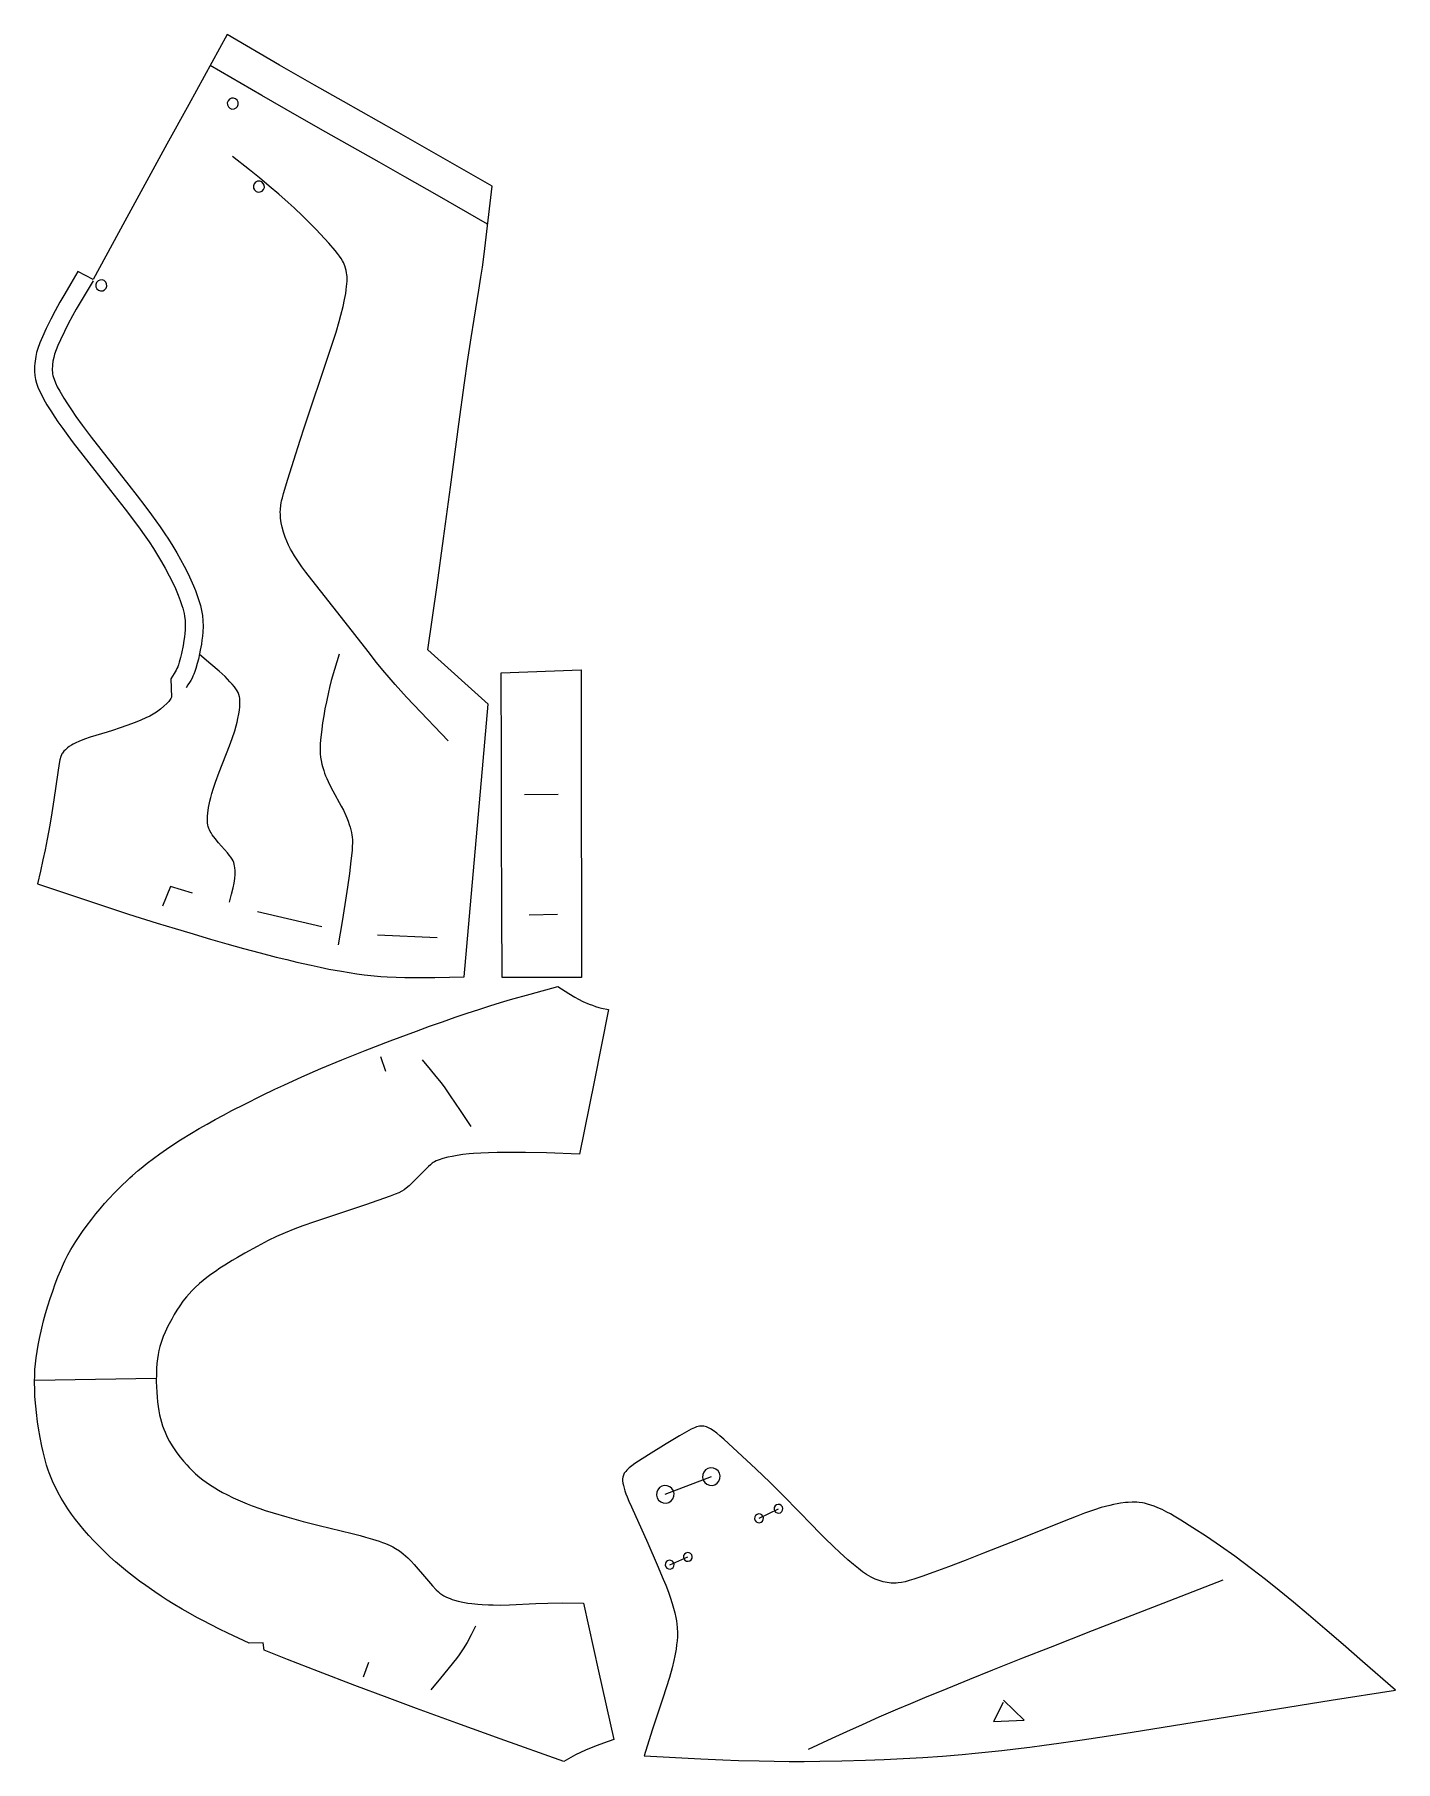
# Model space of a CAD drawing. Extents: x 1 to 310, y 1 to 851.
# Drawn here: x 1 to 309.8, y 1 to 392.9 of the extents above; entities that cross this region are included whole.
import ezdxf

# ---------------------------------------------------------------- set-up
doc = ezdxf.new("R2010")
doc.units = 0

msp = doc.modelspace()

# ---------------------------------------------------------------- linework, layer by layer
for points in [[(98.458748, 179.094604), (99.67601, 192.834763), (101.197655, 210.009995), (102.415077, 223.750076), (103.936714, 240.925308), (90.231094, 253.279755), (92.313042, 267.993042), (93.781563, 278.56662), (95.366638, 290.246307), (97.283279, 304.500702), (98.568436, 313.86615), (99.262108, 318.73819), (100.067574, 324.098206), (100.749916, 328.372192), (101.837502, 334.949219), (102.288513, 337.888824), (102.601326, 340.112091), (102.992188, 343.101013), (104.845932, 358.513824), (96.336327, 363.396149), (88.963043, 367.607574), (83.11898, 370.923187), (71.069214, 377.72226), (64.529221, 381.444763), (56.597187, 386.021484), (44.719685, 392.94162), (35.971561, 377.041779), (31.028046, 368.031311), (21.501797, 350.579041), (14.268594, 337.356323), (10.839844, 339.138031), (9.201875, 336.410217), (7.839766, 334.095917), (6.741641, 332.167267), (5.6925, 330.246399), (4.714297, 328.373901), (3.666016, 326.258423), (2.790703, 324.359528), (2.203203, 322.951019), (1.742969, 321.679138), (1.465156, 320.746094), (1.264375, 319.875061), (1.105156, 318.847961), (1.048984, 318.250763), (1.015547, 317.6586), (1, 316.456177), (1.055469, 315.594513), (1.120859, 315.128052), (1.219609, 314.629517), (1.443906, 313.808746), (1.778359, 312.882172), (2.072578, 312.195618), (2.624922, 311.06131), (3.062656, 310.241882), (3.815391, 308.930084), (4.674062, 307.533112), (5.627734, 306.067108), (6.311094, 305.059296), (7.399687, 303.512726), (8.559218, 301.926239), (9.785781, 300.295776), (11.967734, 297.469757), (18.244062, 289.483521), (21.530077, 285.255859), (23.93125, 282.085541), (24.955313, 280.690613), (25.881172, 279.39563), (26.991249, 277.784607), (27.994921, 276.257019), (28.928123, 274.763428), (29.802265, 273.293671), (30.615545, 271.858032), (31.543905, 270.126953), (32.371094, 268.483673), (32.960625, 267.228729), (33.609921, 265.713043), (34.061874, 264.526489), (34.455235, 263.348206), (34.627892, 262.755554), (34.781639, 262.155457), (34.914063, 261.543823), (35.022732, 260.916962), (35.136169, 259.939056), (35.182968, 258.904205), (35.155312, 257.799377), (35.09531, 257.025787), (35.00742, 256.235138), (34.896641, 255.439606), (34.698513, 254.263748), (34.325001, 252.451324), (34.102577, 251.519058), (33.834923, 250.516006), (33.653282, 249.922409), (33.482891, 249.436951), (33.319061, 249.03476), (33.157032, 248.690857), (32.936249, 248.281082), (32.706406, 247.898895), (31.911562, 246.738586), (32.053204, 242.545776), (31.911797, 242.253281), (31.76828, 242.001953), (31.448124, 241.565384), (31.036406, 241.119293), (30.358749, 240.489288), (29.548985, 239.818512), (28.682186, 239.175308), (27.903358, 238.674911), (27.168282, 238.271088), (26.270155, 237.840546), (25.151014, 237.361557), (23.803202, 236.830078), (21.937187, 236.138351), (20.424452, 235.604767), (18.676329, 235.018356), (17.466719, 234.635468), (14.878359, 233.849442), (13.615937, 233.444061), (12.316015, 232.98671), (11.060781, 232.48999), (10.366484, 232.179291), (9.739843, 231.863113), (9.36789, 231.651016), (8.877188, 231.334061), (8.460078, 231.022888), (8.004453, 230.625626), (7.646172, 230.259064), (7.305781, 229.851486), (7.19375, 229.679764), (7.090781, 229.479294), (6.945547, 229.089294), (6.752265, 228.316864), (6.593047, 227.47702), (6.273359, 225.464142), (5.372734, 219.272812), (4.915937, 216.286942), (4.448828, 213.467728), (3.878203, 210.316162), (3.396719, 207.881165), (2.911719, 205.610855), (2.326641, 203.046631), (1.641875, 200.171402), (13.441015, 196.239365), (22.341406, 193.325394), (28.84078, 191.268036), (32.908592, 190.021484), (36.211639, 189.031326), (40.950157, 187.643127), (44.66539, 186.581955), (48.436794, 185.531876), (52.190857, 184.51828), (55.853748, 183.566635), (58.209141, 182.978973), (60.481171, 182.433594), (63.734608, 181.694366), (65.801796, 181.25383), (67.78875, 180.854767), (70.620857, 180.333282), (72.411407, 180.03656), (74.125237, 179.780304), (75.763359, 179.564209), (77.329842, 179.386322), (79.560776, 179.183273), (80.978981, 179.085159), (83.021172, 178.984924), (84.982262, 178.930145), (86.88633, 178.908661), (89.37484, 178.912033), (91.826401, 178.940704), (98.458748, 179.094604)], [(103.808197, 349.885864), (92.36187, 356.453339), (85.005234, 360.65506), (79.179375, 363.960541), (67.12484, 370.762268), (60.551403, 374.503815), (52.584454, 379.100708), (40.86203, 385.930237)], [(46.146404, 378.508362), (45.659451, 378.480682), (45.220154, 378.268829), (44.89539, 377.904907), (44.734608, 377.444458), (44.762264, 376.957581), (44.97414, 376.518188), (45.338047, 376.193512), (45.798515, 376.032715), (46.285389, 376.060394), (46.724766, 376.272247), (47.049454, 376.636169), (47.210312, 377.096619), (47.182655, 377.583496), (46.970779, 378.022888), (46.606873, 378.347565), (46.146404, 378.508362)], [(94.86187, 232.659988), (87.076797, 240.807175), (85.407578, 242.577423), (84.119919, 243.971405), (82.798981, 245.438278), (81.442497, 246.99234), (80.048355, 248.648041), (78.615936, 250.412888), (76.659607, 252.898743), (70.677032, 260.649292), (63.942108, 269.143982), (62.554451, 270.947113), (61.661247, 272.153595), (60.881016, 273.257965), (60.41695, 273.947968), (59.993359, 274.608368), (59.424919, 275.55719), (59.085075, 276.171234), (58.624607, 277.079132), (58.218906, 277.975006), (57.866482, 278.855164), (57.477341, 279.998444), (57.177811, 281.099121), (56.964375, 282.148895), (56.831093, 283.141388), (56.768669, 284.072021), (56.76125, 284.512817), (56.776405, 285.141724), (56.863514, 286.103027), (56.959297, 286.672333), (57.050076, 287.089142), (57.237812, 287.822174), (57.501484, 288.747192), (58.497108, 292.040863), (59.830467, 296.357727), (61.255936, 300.852112), (62.23695, 303.870941), (63.305309, 307.089996), (66.749527, 317.250153), (68.177261, 321.534058), (69.39695, 325.362793), (70.124214, 327.824677), (70.521561, 329.273132), (71.000237, 331.183807), (71.355232, 332.813202), (71.605392, 334.198364), (71.723198, 335.004303), (71.808517, 335.729126), (71.866249, 336.38327), (71.898903, 336.974304), (71.908203, 337.50946), (71.896172, 337.995605), (71.864449, 338.439911), (71.814995, 338.849609), (71.711403, 339.414276), (71.578125, 339.940765), (71.41375, 340.455933), (71.271637, 340.812256), (71.089844, 341.193359), (70.85656, 341.61203), (70.56031, 342.080475), (70.189217, 342.611389), (69.731636, 343.217346), (69.175934, 343.910706), (67.734612, 345.596008), (65.881714, 347.631256), (64.822105, 348.749207), (63.685078, 349.917572), (61.852654, 351.737427), (59.893826, 353.600525), (58.531796, 354.846466), (56.420391, 356.705994), (54.240391, 358.555847), (52.006405, 360.398193), (49.733204, 362.235077), (45.897266, 365.289612)], [(52.079842, 359.653351), (51.592888, 359.625702), (51.153591, 359.413818), (50.828827, 359.049927), (50.667969, 358.589447), (50.695625, 358.10257), (50.907578, 357.663208), (51.271404, 357.338501), (51.731873, 357.177582), (52.218826, 357.205231), (52.658047, 357.417114), (52.982891, 357.781006), (53.143669, 358.241486), (53.116013, 358.728516), (52.90406, 359.167725), (52.540234, 359.492584), (52.079842, 359.653351)], [(14.267735, 337.076782), (11.544141, 332.505157), (10.459374, 330.612488), (9.628515, 329.109222), (8.654375, 327.275146), (7.775234, 325.542023), (6.880859, 323.672424), (6.28875, 322.331543), (5.911172, 321.391541), (5.550468, 320.362976), (5.344453, 319.642792), (5.176719, 318.847412), (5.071562, 317.998352), (5.015937, 316.802094), (5.042187, 316.222351), (5.086406, 315.897034), (5.159297, 315.538666), (5.267109, 315.140228), (5.415859, 314.694672), (5.728984, 313.922424), (6.164063, 313.010681), (6.718984, 311.967896), (7.63414, 310.398285), (8.443438, 309.105682), (9.351093, 307.730469), (10.35039, 306.286957), (11.814921, 304.269226), (13.84, 301.594208), (16.057734, 298.742737), (22.391171, 290.676086), (24.277578, 288.246155), (26.008905, 285.983582), (27.531328, 283.948029), (28.546719, 282.553497), (29.471561, 281.247101), (30.591484, 279.604218), (31.367109, 278.417175), (32.343357, 276.85672), (33.261719, 275.314606), (34.12125, 273.799591), (34.920937, 272.320709), (35.83461, 270.535461), (36.496407, 269.154846), (37.097889, 267.797821), (37.509998, 266.78421), (37.766407, 266.106171), (38.235703, 264.733826), (38.447186, 264.034668), (38.639687, 263.323212), (38.886482, 262.227173), (39.073357, 261.087952), (39.190311, 259.896393), (39.227032, 258.643127), (39.17461, 257.32132), (39.093437, 256.411865), (38.981796, 255.494293), (38.845467, 254.580612), (38.606873, 253.244522), (38.433514, 252.394913), (38.165936, 251.212723), (37.906563, 250.177811), (37.588673, 249.04953), (37.366875, 248.363586), (37.154686, 247.787811), (36.947811, 247.297806), (36.741638, 246.868973), (36.461796, 246.353348), (36.174686, 245.88031), (35.808826, 245.331329), (35.364063, 244.705383)], [(16.323906, 337.250153), (15.836953, 337.222504), (15.397734, 337.010529), (15.07289, 336.646637), (14.912109, 336.186249), (14.939765, 335.69928), (15.151718, 335.259979), (15.515547, 334.935303), (15.976015, 334.774445), (16.462891, 334.802094), (16.902187, 335.013977), (17.226954, 335.377808), (17.387812, 335.838348), (17.360077, 336.325226), (17.148203, 336.764526), (16.784374, 337.089355), (16.323906, 337.250153)], [(45.228123, 196.05484), (45.697342, 197.840851), (46.04414, 199.279755), (46.266872, 200.369919), (46.421638, 201.383987), (46.498516, 202.307648), (46.504452, 203.138275), (46.447811, 203.874527), (46.398827, 204.206863), (46.302498, 204.660156), (46.180702, 205.061401), (46.03125, 205.423904), (45.8507, 205.763504), (45.555622, 206.208359), (45.190857, 206.678741), (44.750546, 207.208191), (42.748047, 209.527267), (41.982967, 210.443283), (41.321014, 211.322342), (41.040546, 211.752106), (40.875389, 212.03624), (40.66375, 212.460541), (40.547031, 212.747025), (40.407654, 213.194138), (40.338047, 213.510773), (40.267654, 214.025467), (40.242889, 214.402176), (40.23539, 214.811401), (40.256016, 215.496323), (40.318829, 216.280228), (40.390156, 216.864441), (40.489296, 217.502579), (40.620079, 218.198425), (40.786327, 218.956329), (40.991718, 219.779755), (41.240234, 220.673035), (41.535313, 221.640076), (42.065937, 223.224289), (42.889687, 225.496796), (45.198826, 231.505463), (45.826954, 233.189056), (46.416016, 234.899597), (46.765938, 236.063431), (46.976795, 236.876709), (47.157032, 237.680939), (47.358749, 238.763901), (47.476093, 239.564758), (47.559528, 240.336868), (47.604763, 241.062958), (47.607342, 241.726013), (47.563046, 242.310699), (47.506248, 242.65921), (47.379139, 243.1353), (47.200703, 243.573593), (46.969685, 243.994522), (46.684841, 244.418823), (46.344921, 244.866943), (45.804451, 245.520157), (45.332733, 246.050537), (44.803516, 246.613281), (44.216015, 247.206787), (43.569763, 247.828903), (42.864452, 248.477646), (41.029999, 250.073898), (38.450157, 252.222885)], [(70.102814, 252.327728), (69.048668, 248.840622), (68.332184, 246.300613), (67.928436, 244.741486), (67.673439, 243.683121), (67.203751, 241.518661), (66.889923, 239.884369), (66.611481, 238.28093), (66.370621, 236.744675), (66.169373, 235.312027), (66.009842, 234.019363), (65.893593, 232.891251), (65.820702, 231.904999), (65.790627, 231.026093), (65.793907, 230.482727), (65.833748, 229.706085), (65.914764, 228.944763), (66.036797, 228.165771), (66.203667, 227.354523), (66.342812, 226.79422), (66.598434, 225.922501), (66.802734, 225.319366), (67.036324, 224.697571), (67.30117, 224.056564), (67.599136, 223.395157), (67.930466, 222.713821), (68.667267, 221.310699), (70.582108, 217.834213), (71.070389, 216.878662), (71.609451, 215.707031), (71.835701, 215.163361), (72.12812, 214.397964), (72.372032, 213.689606), (72.575859, 213.034836), (72.892815, 211.855148), (73.004997, 211.263596), (73.059296, 210.836166), (73.106171, 210.10968), (73.112343, 209.547501), (73.079842, 208.551559), (73.028511, 207.765457), (72.79953, 205.380386), (72.451561, 202.536331), (72.015152, 199.411942), (71.416252, 195.529526), (70.766251, 191.611084), (69.857811, 186.358749)], [(107.12117, 178.908279), (107.060074, 194.284286), (106.983673, 213.504288), (106.922501, 228.88031), (106.846016, 248.100388), (125.028671, 248.752411), (125.041168, 233.231476), (125.05687, 213.830383), (125.06945, 198.309448), (125.085075, 178.908279), (107.12117, 178.908279)], [(119.839447, 220.488205), (112.144295, 220.36351)], [(36.857735, 198.098038), (31.844374, 199.544922), (29.993437, 195.130539)], [(66.153908, 190.390701), (51.603985, 193.843353)], [(119.663353, 193.212341), (113.245934, 193.086945)], [(92.329376, 187.898987), (78.787964, 188.506409)], [(121.07328, 1), (106.661407, 6.160547), (96.80687, 9.710625), (87.646324, 13.046093), (81.004532, 15.501171), (73.687187, 18.250313), (65.426407, 21.413671), (58.400623, 24.159843), (53.11031, 26.288202), (52.856716, 27.952421), (49.712341, 27.869843), (49.712341, 27.869843), (44.834454, 30.147499), (42.974998, 31.045937), (41.086796, 31.986172), (39.161953, 32.979687), (37.854763, 33.677185), (35.858124, 34.781483), (34.506874, 35.557343), (32.456173, 36.782421), (31.076796, 37.640938), (29.690781, 38.533905), (28.300703, 39.461876), (26.213436, 40.920937), (24.824764, 41.938904), (23.443905, 42.990704), (22.076406, 44.07328), (20.727577, 45.18375), (19.403202, 46.319141), (18.108515, 47.476406), (16.84914, 48.652657), (15.630547, 49.844765), (14.458125, 51.049843), (13.336953, 52.264919), (12.26875, 53.486641), (11.255, 54.711483), (10.297031, 55.936092), (9.396015, 57.157185), (8.553515, 58.37125), (7.770859, 59.574921), (7.049219, 60.764763), (6.389922, 61.937344), (5.793281, 63.091248), (5.254844, 64.232574), (4.769141, 65.369293), (4.330625, 66.509377), (4.127344, 67.083282), (3.749297, 68.243515), (3.404609, 69.427261), (2.938047, 71.264374), (2.652734, 72.54187), (2.254062, 74.54734), (1.895312, 76.636948), (1.682812, 78.060936), (1.409844, 80.220001), (1.262187, 81.660934), (1.098516, 83.801247), (1.031484, 85.200073), (1, 87.245079), (1.027578, 88.586479), (1.095781, 89.924217), (1.206406, 91.269997), (1.360859, 92.635704), (1.560938, 94.033279), (1.808281, 95.474373), (2.104297, 96.970932), (2.6425, 99.340385), (3.060781, 100.991798), (3.521719, 102.679604), (4.020937, 104.385078), (4.554375, 106.089844), (5.117422, 107.775467), (5.705937, 109.423431), (6.315625, 111.015388), (6.942031, 112.53273), (7.582344, 113.962265), (7.908281, 114.646011), (8.573671, 115.959213), (9.259922, 117.210541), (9.970469, 118.412186), (10.335781, 118.998276), (11.088906, 120.148827), (11.874531, 121.280777), (12.696172, 122.406639), (14.003047, 124.110542), (14.927343, 125.266167), (15.894531, 126.433823), (16.904688, 127.609291), (17.958202, 128.788116), (19.055079, 129.965927), (20.782343, 131.721252), (21.988594, 132.877579), (22.60828, 133.449844), (23.238905, 134.017654), (24.533827, 135.138046), (25.198124, 135.691254), (26.56164, 136.78476), (27.972343, 137.863037), (29.431406, 138.928116), (31.713436, 140.505859), (34.111248, 142.065857), (36.628513, 143.615387), (38.373985, 144.645538), (40.168282, 145.672653), (42.00539, 146.694916), (43.879139, 147.710861), (45.783436, 148.718674), (48.683983, 150.211716), (52.601563, 152.158829), (55.554375, 153.580536), (57.540546, 154.514374), (61.628281, 156.376175), (65.97937, 158.271011), (70.725235, 160.248123), (75.989372, 162.353439), (81.711792, 164.561554), (87.649216, 166.775543), (90.619995, 167.853439), (93.550232, 168.895157), (96.408669, 169.888351), (99.16375, 170.820389), (101.791794, 171.682266), (104.299995, 172.478745), (106.703514, 173.21788), (109.017105, 173.907883), (113.434845, 175.173508), (119.762032, 176.908279), (122.226952, 175.314529), (123.59742, 174.455154), (124.446014, 173.97641), (125.433983, 173.494293), (126.826485, 172.901016), (127.56765, 172.618896), (128.298981, 172.366791), (128.997345, 172.155701), (129.664993, 171.979996), (131.257339, 171.628586), (127.944527, 155.247498), (124.631798, 138.866409), (117.119766, 139.110626), (112.35836, 139.218048), (110.107185, 139.242737), (107.964844, 139.243118), (105.938904, 139.217499), (104.034607, 139.164841), (102.257423, 139.083984), (100.612656, 138.97406), (99.592262, 138.883896), (98.179764, 138.723206), (96.908981, 138.53656), (95.778282, 138.332336), (94.785782, 138.118515), (93.673904, 137.832809), (92.799767, 137.564056), (92.132027, 137.309296), (91.717499, 137.100082), (91.461479, 136.940155), (91.208824, 136.756332), (90.812027, 136.421875), (90.360626, 135.998123), (87.293594, 132.913437), (86.498901, 132.142029), (85.965233, 131.653351), (85.306328, 131.105621), (84.825623, 130.756561), (84.334137, 130.446793), (83.627266, 130.073441), (82.827187, 129.721558), (81.694763, 129.289841), (76.087578, 127.326248), (72.907104, 126.239998), (64.539063, 123.463982), (61.886482, 122.539291), (60.059296, 121.866089), (57.882969, 120.99984), (55.89867, 120.128281), (53.981247, 119.204063), (51.488514, 117.90226), (48.736717, 116.380623), (47.012108, 115.383667), (45.859764, 114.695389), (44.160625, 113.641479), (43.067108, 112.932579), (42.020546, 112.224922), (41.034061, 111.523903), (40.112576, 110.831718), (39.252968, 110.14695), (38.451641, 109.468513), (37.35125, 108.459373), (36.680389, 107.79039), (36.055546, 107.12281), (35.473202, 106.455391), (34.671719, 105.451401), (33.94664, 104.442886), (33.287498, 103.432419), (32.683907, 102.423042), (32.125313, 101.417809), (31.266405, 99.759682), (30.624062, 98.44281), (30.176483, 97.422966), (29.768906, 96.339607), (29.411171, 95.160156), (29.205156, 94.304451), (29.028593, 93.382027), (28.884218, 92.383751), (28.772968, 91.313126), (28.693905, 90.18586), (28.645859, 89.018356), (28.630234, 87.227417), (28.655781, 86.030861), (28.708828, 84.851402), (28.788515, 83.705307), (28.893749, 82.608986), (29.023672, 81.575073), (29.177891, 80.601715), (29.356405, 79.682968), (29.558983, 78.813278), (29.785545, 77.986717), (30.035858, 77.197655), (30.309843, 76.440544), (30.607344, 75.709373), (30.928358, 74.998589), (31.272343, 74.30336), (31.63875, 73.622032), (32.228516, 72.62484), (32.647343, 71.975624), (33.311718, 71.023514), (34.017185, 70.095467), (34.760704, 69.189217), (35.541641, 68.302971), (36.086639, 67.722343), (36.947342, 66.866249), (37.554138, 66.304688), (38.520702, 65.475624), (39.206638, 64.930939), (39.929138, 64.392502), (40.691013, 63.859921), (41.908829, 63.072811), (42.769688, 62.557186), (43.668751, 62.049919), (44.605076, 61.551952), (46.077732, 60.824375), (47.103672, 60.353516), (48.163906, 59.895153), (49.257656, 59.450077), (50.3825, 59.018669), (52.120468, 58.395622), (53.307575, 57.995781), (55.121563, 57.417889), (58.203747, 56.508827), (61.927654, 55.498123), (65.567184, 54.572029), (73.041481, 52.744999), (74.843201, 52.28492), (76.112968, 51.942421), (77.712814, 51.477108), (79.222267, 50.987656), (79.945, 50.727734), (80.646172, 50.453907), (81.656952, 50.011169), (82.303123, 49.690388), (82.927032, 49.346092), (83.820313, 48.77914), (84.662186, 48.144375), (85.19648, 47.686329), (85.710938, 47.20586), (86.449532, 46.453671), (87.153282, 45.67836), (89.911797, 42.43531), (91.309219, 40.838829), (92.112732, 39.977501), (92.650932, 39.468826), (92.957497, 39.220623), (93.389839, 38.920311), (93.893906, 38.6175), (94.346481, 38.37336), (94.881485, 38.119923), (95.291794, 37.949219), (95.750542, 37.779686), (96.262657, 37.613358), (97.14109, 37.374531), (98.165779, 37.154842), (99.33828, 36.959999), (100.191872, 36.846092), (101.562965, 36.70203), (102.527733, 36.625626), (104.034058, 36.543282), (105.067734, 36.511719), (106.645699, 36.502186), (108.779213, 36.553829), (114.736794, 36.855938), (117.448357, 36.951485), (120.687729, 36.987968), (125.530312, 36.954529), (128.983276, 21.4825), (132.436325, 6.010625), (130.118744, 5.189531), (128.64624, 4.647265), (127.28125, 4.112422), (126.029762, 3.580625), (124.862419, 3.04), (123.74836, 2.479141), (122.665855, 1.896406), (121.07328, 1)], [(80.714531, 157.6082), (79.552658, 160.951401)], [(88.920547, 160.273743), (90.795151, 158.025772), (92.065933, 156.469208), (93.229141, 154.990311), (94.055779, 153.881866), (95.325546, 152.062729), (97.556717, 148.706955), (99.971329, 145.126709)], [(28.593437, 87.947655), (14.833828, 87.707497), (1.074297, 87.467262)], [(139.325928, 2.275547), (152.165939, 1.611875), (157.131485, 1.388984), (160.746475, 1.249297), (165.395081, 1.108437), (168.797882, 1.039609), (172.193115, 1.003203), (175.638428, 1.000078), (179.191559, 1.030937), (184.19632, 1.126406), (189.559143, 1.2875), (193.771637, 1.455781), (198.10437, 1.668203), (202.518433, 1.928047), (206.975311, 2.238437), (211.44046, 2.602813), (214.428192, 2.877812), (217.441956, 3.180156), (220.496552, 3.511172), (223.607101, 3.872656), (226.788361, 4.265781), (230.055466, 4.692187), (233.423279, 5.153281), (238.696014, 5.913203), (244.241943, 6.751562), (250.017731, 7.654062), (264.119598, 9.922343), (280.685608, 12.593594), (295.225067, 14.899375), (309.7771, 17.188047), (309.7771, 17.188047), (302.332581, 23.713749), (297.89975, 27.577734), (293.781311, 31.135311), (290.057495, 34.30492), (286.646179, 37.151638), (283.424591, 39.776951), (280.271179, 42.281013), (277.113129, 44.719997), (275.211639, 46.151794), (273.303833, 47.558514), (270.106628, 49.844532), (266.90976, 52.036953), (263.842194, 54.05328), (261.059753, 55.795311), (259.592194, 56.667969), (258.715546, 57.166874), (257.916168, 57.602264), (256.844055, 58.148983), (255.899445, 58.584843), (255.054443, 58.928905), (254.28125, 59.20039), (253.552032, 59.418125), (252.841476, 59.593201), (252.367569, 59.68578), (251.640701, 59.786873), (251.136246, 59.828201), (250.608749, 59.847889), (250.051865, 59.84531), (249.147812, 59.798515), (248.490936, 59.737419), (247.418747, 59.596249), (246.644287, 59.465622), (245.82077, 59.30328), (244.947021, 59.106873), (244.021942, 58.874062), (243.04422, 58.602577), (241.476563, 58.117809), (240.362411, 57.740467), (239.192032, 57.321171), (237.328751, 56.618984), (234.639206, 55.559139), (224.259766, 51.377811), (216.337097, 48.25531), (212.168518, 46.644138), (208.376404, 45.205235), (205.05249, 43.974373), (202.283905, 42.985077), (200.51796, 42.38781), (199.429688, 42.049767), (198.500229, 41.796951), (197.690079, 41.621094), (196.959991, 41.513985), (196.498199, 41.476795), (196.042969, 41.464062), (195.361328, 41.487968), (194.907425, 41.531483), (194.453583, 41.596561), (193.546478, 41.788826), (192.639374, 42.059765), (191.730225, 42.405937), (191.267258, 42.61375), (190.789291, 42.853905), (190.288818, 43.133751), (189.758438, 43.460388), (188.890778, 44.053982), (187.914215, 44.793751), (186.804138, 45.703594), (185.557571, 46.785938), (183.736954, 48.442032), (182.295929, 49.799217), (180.337646, 51.69656), (178.884689, 53.140781), (177.476166, 54.56953), (171.038666, 61.232185), (169.448441, 62.823593), (167.906952, 64.328438), (164.649994, 67.416794), (157.394684, 74.151405), (156.510544, 74.92984), (155.767654, 75.532967), (154.996017, 76.094765), (154.373596, 76.484375), (153.760315, 76.795547), (153.461014, 76.914375), (153.167892, 77.005386), (152.878906, 77.068047), (152.590851, 77.10289), (152.154373, 77.103127), (151.855927, 77.068901), (151.548126, 77.0075), (151.227966, 76.918983), (150.718048, 76.736252), (149.967499, 76.399452), (148.886093, 75.827263), (147.324219, 74.915001), (144.343674, 73.09906), (140.293671, 70.592575), (138.052032, 69.175468), (137.23468, 68.628906), (136.51445, 68.112106), (135.898911, 67.620621), (135.395538, 67.149841), (135.125229, 66.845078), (134.812103, 66.395622), (134.599609, 65.947968), (134.476089, 65.493126), (134.437347, 65.181641), (134.436325, 64.695549), (134.493439, 64.179214), (134.599915, 63.627422), (134.751556, 63.04039), (134.944443, 62.418983), (135.174759, 61.763985), (135.438507, 61.076248), (135.836487, 60.107735), (136.426254, 58.753044), (140.135773, 50.545624), (142.303207, 45.625702), (143.657257, 42.398045), (144.200394, 41.025703), (144.812256, 39.386875), (145.204453, 38.261639), (145.664063, 36.84211), (145.977646, 35.79961), (146.263046, 34.751484), (146.507568, 33.681717), (146.6418, 32.948826), (146.748276, 32.194607), (146.823441, 31.414452), (146.869141, 30.185234), (146.849457, 29.319687), (146.788284, 28.41539), (146.687347, 27.474062), (146.548752, 26.497734), (146.274216, 24.9725), (146.049759, 23.917969), (145.656006, 22.285), (145.034531, 20.02289), (144.325226, 17.692734), (143.566406, 15.351015), (141.232895, 8.366015), (140.366318, 5.644375), (139.325928, 2.275547), (139.325928, 2.275547)], [(156.55835, 65.822655), (156.406952, 66.42984), (156.075394, 66.960548), (155.596008, 67.362732), (155.015854, 67.597183), (154.391632, 67.640778), (153.784454, 67.489449), (153.25383, 67.157814), (152.851563, 66.678513), (152.617188, 66.098282), (152.573517, 65.47406), (152.724915, 64.866951), (153.056488, 64.33625), (153.535858, 63.934139), (154.116013, 63.699688), (154.740234, 63.656013), (155.347412, 63.807419), (155.878036, 64.138985), (156.280304, 64.618355), (156.514679, 65.198517), (156.55835, 65.822655)], [(146.104599, 61.806015), (145.953278, 62.413124), (145.621719, 62.943748), (145.142426, 63.346016), (144.56218, 63.580391), (143.937973, 63.624062), (143.33078, 63.472656), (142.800156, 63.141094), (142.397888, 62.661716), (142.163513, 62.081562), (142.119843, 61.457344), (142.27124, 60.850231), (142.602814, 60.319607), (143.082184, 59.917343), (143.662338, 59.682968), (144.28656, 59.639294), (144.893753, 59.790703), (145.424454, 60.122265), (145.826645, 60.601639), (146.06102, 61.181797), (146.104599, 61.806015)], [(144.112259, 61.631718), (154.565933, 65.648361)], [(170.779221, 58.43586), (170.669998, 58.810467), (170.425858, 59.114685), (170.083664, 59.302422), (169.695862, 59.344921), (169.321243, 59.235703), (169.016953, 58.991405), (168.8293, 58.649372), (168.786789, 58.261562), (168.896011, 57.886951), (169.140228, 57.582577), (169.482269, 57.395), (169.870148, 57.352497), (170.244766, 57.461716), (170.549057, 57.705856), (170.73671, 58.047966), (170.779221, 58.43586)], [(166.376953, 56.270702), (166.267807, 56.645233), (166.023514, 56.949608), (165.681396, 57.137264), (165.293594, 57.179688), (164.919052, 57.070545), (164.614685, 56.826328), (164.427032, 56.484219), (164.384613, 56.096405), (164.493744, 55.721794), (164.737961, 55.4175), (165.080078, 55.229763), (165.46788, 55.187344), (165.842499, 55.296482), (166.14679, 55.540703), (166.334534, 55.882813), (166.376953, 56.270702)], [(165.380783, 56.183514), (169.783051, 58.348747)], [(145.10289, 45.660625), (149.219131, 47.420078)], [(150.215302, 47.507263), (150.106094, 47.881794), (149.861877, 48.186172), (149.519836, 48.373749), (149.131943, 48.416328), (148.757339, 48.30711), (148.453125, 48.062889), (148.265381, 47.720779), (148.222961, 47.332966), (148.332108, 46.958279), (148.576324, 46.65406), (148.91835, 46.466404), (149.30632, 46.423904), (149.680862, 46.533047), (149.985077, 46.777344), (150.172806, 47.119373), (150.215302, 47.507263)], [(146.099136, 45.747734), (145.989914, 46.122421), (145.745697, 46.42664), (145.403671, 46.614372), (145.015778, 46.656796), (144.641174, 46.547657), (144.336868, 46.30336), (144.149216, 45.961407), (144.10672, 45.573437), (144.215927, 45.198906), (144.460159, 44.894531), (144.802261, 44.706951), (145.190079, 44.664375), (145.564682, 44.77367), (145.868988, 45.017811), (146.056641, 45.359921), (146.099136, 45.747734)], [(270.607574, 42.109688), (257.025146, 36.833984), (240.992264, 30.631016), (231.408127, 26.889999), (225.138199, 24.416718), (218.367889, 21.72086), (213.150848, 19.622421), (207.9664, 17.514374), (202.951401, 15.447109), (199.769913, 14.116328), (196.763672, 12.840703), (192.594528, 11.035625), (188.770081, 9.340625), (185.2164, 7.732187), (181.85968, 6.186563), (176.502335, 3.686172)], [(101.077576, 31.685156), (100.059372, 29.703436), (99.125854, 28.006327), (98.266563, 26.594217), (97.312813, 25.187344), (96.704765, 24.351171), (96.07914, 23.525391), (94.805542, 21.918671), (93.131638, 19.895546), (90.880234, 17.255547)], [(76.753593, 23.472187), (75.561089, 20.16625)], [(220.738983, 14.360781), (218.611633, 10.082812), (225.55867, 10.334687), (220.870071, 14.905937)]]:
    msp.add_lwpolyline(points)

doc.saveas('drawing.dxf')
